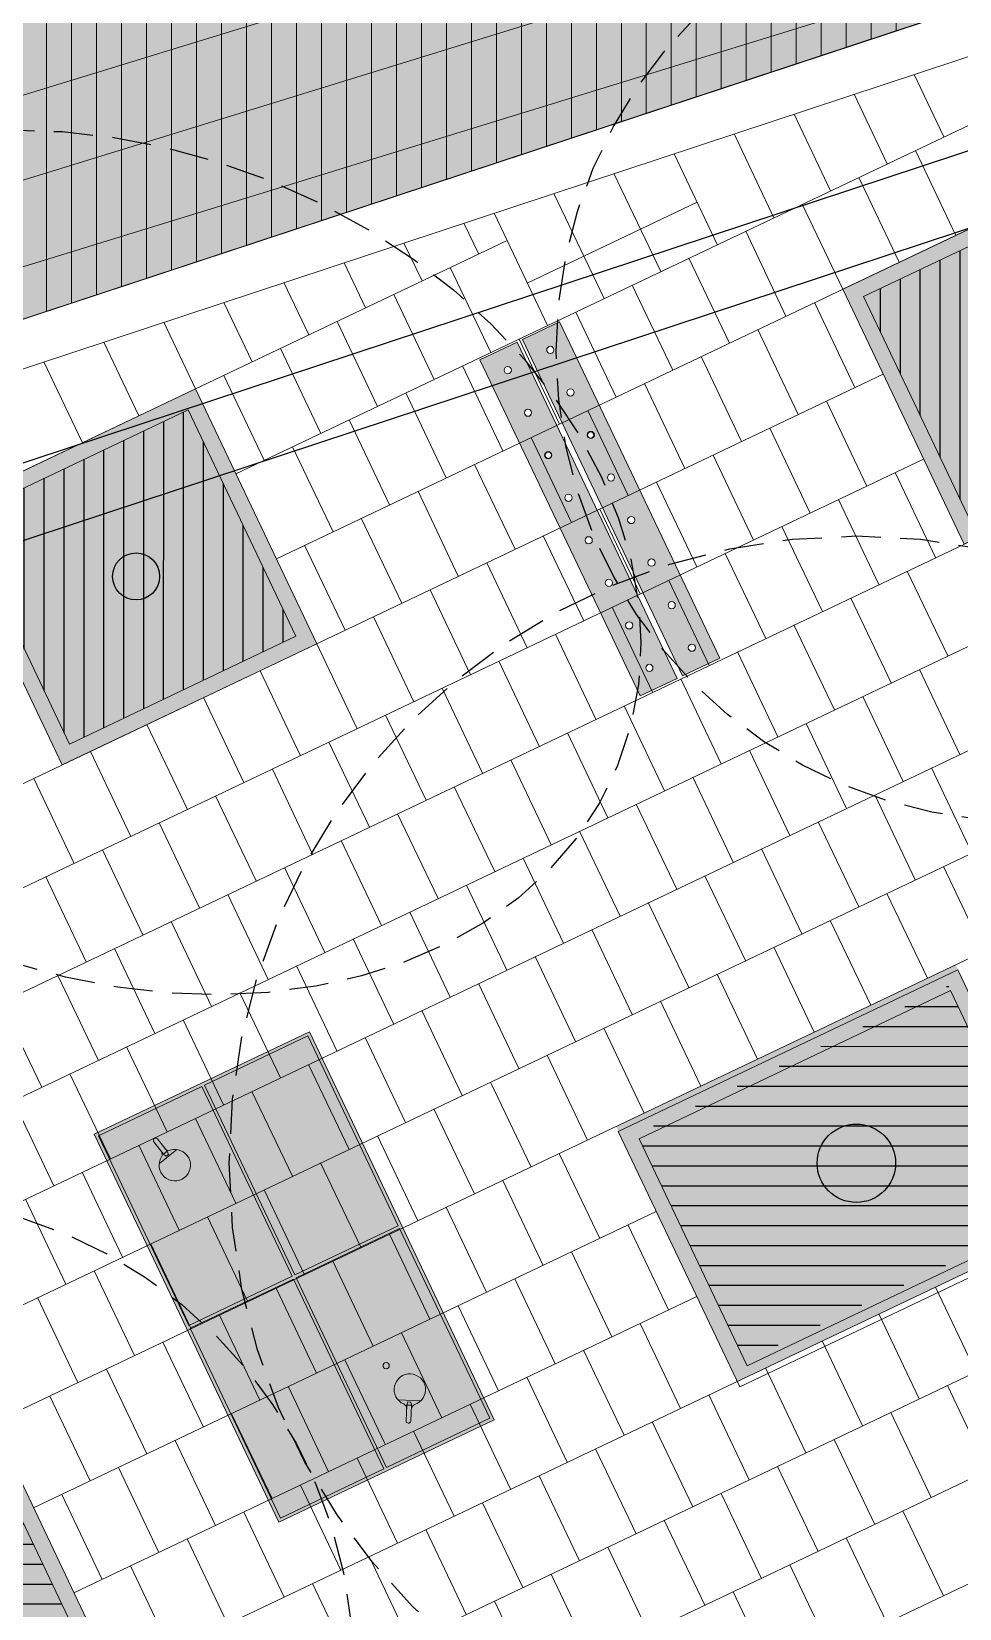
# Model space of a CAD drawing. Header units: metres. Extents: x 678805 to 1359287, y 2747329 to 5497370.
# Drawn here: x 679940.46 to 679946.38, y 2748669.03 to 2748679.09 of the extents above; entities that cross this region are included whole.
import ezdxf
from ezdxf.enums import TextEntityAlignment as Align

# ---------------------------------------------------------------- set-up
doc = ezdxf.new("R2010")
doc.units = ezdxf.units.M
doc.linetypes.add('XREF_MON_SFT_TREES$0$HIDDEN', pattern=[0.375, 0.25, -0.125])
for name, color, linetype in [('00_XREF_MON_HSC_PAVEMENT', 7, 'Continuous'), ('00_XREF_TWQ_BUILDINGS', 7, 'Continuous'), ('00_XREF_TWQ_SFT_TREES', 7, 'Continuous'), ('XREF_MON_BUILDINGS$0$COTAUX', 7, 'Continuous'), ('XREF_MON_GENERAL_LAYOUT$0$02-L-Plan Change', 8, 'Continuous'), ('XREF_MON_HSC_PAVEMENT$0$03-TR-Tree Pit_Green', 74, 'Continuous'), ('XREF_MON_SFT_TREES$0$SL_TREE_CANOPY', 251, 'XREF_MON_SFT_TREES$0$HIDDEN'), ('XREF_MON_SFT_TREES$0$SL_TREE_TRUNK', 251, 'Continuous')]:
    doc.layers.add(name, color=color, linetype=linetype)
for name, color, linetype, true_color in [('02-L-Waterfeatures 01', 7, 'Continuous', 0x4da6ff), ('XREF_MON_HSC_PAVEMENT$0$03-TR-Tree Pit_White', 7, 'Continuous', 0xfcfcfc), ('XREF_MON_SFT_TREES$0$SL_TREE_ACACIA_ETBAICA', 7, 'Continuous', 0x405700), ('XREF_MON_SFT_TREES$0$SL_TREE_ACACIA_GERRARDII', 7, 'Continuous', 0x4c4c00), ('XREF_MON_SFT_TREES$0$SL_TREE_PROSOPIS_CINERARIA', 7, 'Continuous', 0x5f7f00)]:
    doc.layers.add(name, color=color, linetype=linetype, true_color=true_color)
for name, color, linetype, lineweight in [('XREF_MON_BUILDINGS$0$02-L-02 Retaining walls_levels', 21, 'Continuous', 5), ('XREF_MON_GENERAL_LAYOUT$0$02-L-Level Curves 0.25-0.75m', 33, 'Continuous', 5), ('XREF_MON_GENERAL_LAYOUT$0$02-L-Level Curves 1m', 37, 'Continuous', 5), ('XREF_MON_GENERAL_LAYOUT$0$02-L-Material Change', 251, 'Continuous', 5), ('XREF_MON_GENERAL_LAYOUT$0$04-BK-Tree Pit', 6, 'Continuous', 5), ('XREF_MON_HSC_FURNITURE$0$03-PG-CBIncluded', 8, 'Continuous', 5), ('XREF_MON_HSC_PAVEMENT$0$03-TR-Pavement_04_Dry Meadow_', 54, 'Continuous', 5), ('XREF_MON_HSC_PAVEMENT$0$04-BK-Tree Pit', 6, 'Continuous', 5)]:
    doc.layers.add(name, color=color, linetype=linetype, lineweight=lineweight)
for name, color, linetype, lineweight, true_color in [('XREF_MON_HSC_PAVEMENT$0$02-L-Joints-Paviment_07_Precast Concrete Blocks 60X40', 7, 'Continuous', 5, 0x999999), ('XREF_MON_HSC_PAVEMENT$0$03-TR-Pavement_02_Sealed Gravel', 7, 'Continuous', 5, 0x38321e), ('XREF_MON_HSC_PAVEMENT$0$03-TR-Pavement_04_Dry Meadow_2', 7, 'Continuous', 5, 0xe2c75d), ('XREF_MON_HSC_PAVEMENT$0$03-TR-Pavement_07_Precast Concrete Blocks 60X40', 7, 'Continuous', 5, 0x999999)]:
    doc.layers.add(name, color=color, linetype=linetype, lineweight=lineweight, true_color=true_color)
doc.layers.get('XREF_MON_SFT_TREES$0$SL_TREE_ACACIA_ETBAICA').off()
doc.layers.get('XREF_MON_SFT_TREES$0$SL_TREE_ACACIA_GERRARDII').off()
doc.layers.get('XREF_MON_SFT_TREES$0$SL_TREE_PROSOPIS_CINERARIA').off()
doc.styles.add('XREF_MON_BUILDINGS$0$E200', font='verdana.ttf', dxfattribs={"height": 0.4})
doc.styles.add('XREF_MON_GENERAL_LAYOUT$0$Standard', font='arial.ttf')
doc.dimstyles.new('XREF_MON_BUILDINGS$0$E200', dxfattribs={"dimscale": 0.03, "dimtxt": 12, "dimasz": 1, "dimexe": 0.1, "dimexo": 1, "dimgap": 4, "dimtad": 1, "dimzin": 0, "dimdsep": 46, "dimtxsty": 'XREF_MON_BUILDINGS$0$E200', "dimblk1": 'XREF_MON_BUILDINGS$0$LINCOT200', "dimblk2": 'XREF_MON_BUILDINGS$0$LINCOT200', "dimsah": 1, "dimcen": 0.1, "dimdle": 0.1, "dimse1": 1, "dimse2": 1, "dimclrt": 256, "dimadec": 0, "dimazin": 0, "dimtfac": 0.015385, "dimtofl": 0, "dimtmove": 0, "dimatfit": 3, "dimldrblk": 'XREF_MON_BUILDINGS$0$LINCOT200', "dimfxl": 1, "dimtolj": 1, "dimtzin": 0, "dimarcsym": 0})

# ---------------------------------------------------------------- blocks, each defined once
blk = doc.blocks.new('XREF_MON_BUILDINGS$0$LINCOT200')
for p, q in [((0, -10), (0, 10)), ((0, 0), (10, 0))]:
    blk.add_line(p, q)
at = {"const_width": 1.88}
blk.add_lwpolyline([(3.54, -3.54), (-3.54, 3.54)], dxfattribs=at)
at = {"layer": 'XREF_MON_BUILDINGS$0$COTAUX'}
blk.add_line((0, 0), (-1.25, 0), dxfattribs=at)
blk = doc.blocks.new('*D202')
at = {"layer": 'DEFPOINTS', "color": 0, "transparency": 16777216}
for p in [(679975.206, 2748688.747), (679932.415, 2748674.619), (679932.836, 2748673.345)]:
    blk.add_point(p, dxfattribs=at)
at = {"layer": 'XREF_MON_BUILDINGS$0$02-L-02 Retaining walls_levels', "color": 0, "lineweight": -2, "transparency": 16777216}
blk.add_line((679975.598, 2748687.464), (679932.864, 2748673.354), dxfattribs=at)
at = {"layer": 'XREF_MON_BUILDINGS$0$02-L-02 Retaining walls_levels', "color": 0, "lineweight": -2, "transparency": 16777216, "xscale": 0.03, "yscale": 0.03, "zscale": 0.03}
for p, rotation in [((679975.627, 2748687.473), 18.27196678621808), ((679932.836, 2748673.345), 198.2719667862181)]:
    blk.add_blockref('XREF_MON_BUILDINGS$0$LINCOT200', p, dxfattribs=dict(at, rotation=rotation))
at = {"layer": 'XREF_MON_BUILDINGS$0$02-L-02 Retaining walls_levels', "transparency": 16777216, "insert": (679954.128, 2748680.721), "char_height": 0.4, "attachment_point": 5, "rotation": 18.272, "style": 'XREF_MON_BUILDINGS$0$E200'}
blk.add_mtext('\\A1;45.06', dxfattribs=at)
blk = doc.blocks.new('*D207')
at = {"layer": 'DEFPOINTS', "color": 0, "transparency": 16777216}
for p in [(679965.883, 2748685.668), (679932.417, 2748674.614), (679932.689, 2748673.789)]:
    blk.add_point(p, dxfattribs=at)
at = {"layer": 'XREF_MON_BUILDINGS$0$02-L-02 Retaining walls_levels', "color": 0, "lineweight": -2, "transparency": 16777216}
blk.add_line((679966.127, 2748684.834), (679932.717, 2748673.799), dxfattribs=at)
at = {"layer": 'XREF_MON_BUILDINGS$0$02-L-02 Retaining walls_levels', "color": 0, "lineweight": -2, "transparency": 16777216, "xscale": 0.03, "yscale": 0.03, "zscale": 0.03}
for p, rotation in [((679966.155, 2748684.843), 18.27837134593992), ((679932.689, 2748673.789), 198.2783713459399)]:
    blk.add_blockref('XREF_MON_BUILDINGS$0$LINCOT200', p, dxfattribs=dict(at, rotation=rotation))
at = {"layer": 'XREF_MON_BUILDINGS$0$02-L-02 Retaining walls_levels', "transparency": 16777216, "insert": (679949.319, 2748679.628), "char_height": 0.4, "attachment_point": 5, "rotation": 18.2784, "style": 'XREF_MON_BUILDINGS$0$E200'}
blk.add_mtext('\\A1;35.24', dxfattribs=at)
blk = doc.blocks.new('XREF_MON_SFT_TREES$0$Acacia_gerrardii')
h = blk.add_hatch()
h.set_pattern_fill('ANSI31', color=256, scale=0.1, style=0)
edge = h.paths.add_edge_path()
edge.add_ellipse((-0.079, 0.137), major_axis=(-2.334, 2.546), ratio=0.760082, start_angle=0, end_angle=360)
at = {"layer": 'XREF_MON_SFT_TREES$0$SL_TREE_TRUNK'}
h = blk.add_hatch(color=256, dxfattribs=at)
h.dxf.hatch_style = 1
edge = h.paths.add_edge_path()
edge.add_arc((0, 0), 0.15, -7.3549, 352.6451)
at = {"layer": 'XREF_MON_SFT_TREES$0$SL_TREE_CANOPY'}
blk.add_ellipse((-0.079, 0.137), major_axis=(-2.334, 2.546), ratio=0.760082, dxfattribs=at)
at = {"layer": 'XREF_MON_SFT_TREES$0$SL_TREE_TRUNK'}
blk.add_circle((0, 0), 0.15, dxfattribs=at)
blk.add_circle((0, 0), 0.15, dxfattribs=at)
blk = doc.blocks.new('XREF_MON_SFT_TREES$0$Acacia etbaica')
h = blk.add_hatch()
h.set_pattern_fill('ANSI31', color=256, scale=0.1)
edge = h.paths.add_edge_path()
edge.add_arc((0, 0), 3, 0, 360)
at = {"layer": 'XREF_MON_SFT_TREES$0$SL_TREE_TRUNK'}
h = blk.add_hatch(color=256, dxfattribs=at)
h.dxf.hatch_style = 1
edge = h.paths.add_edge_path()
edge.add_arc((0, 0), 0.15, 286.4511, 569.1271)
edge.add_arc((0, 0), 0.15, 209.1271, 286.4511)
at = {"layer": 'XREF_MON_SFT_TREES$0$SL_TREE_CANOPY'}
blk.add_circle((0, 0), 3, dxfattribs=at)
at = {"layer": 'XREF_MON_SFT_TREES$0$SL_TREE_TRUNK'}
blk.add_circle((0, 0), 0.15, dxfattribs=at)
blk.add_circle((0, 0), 0.15, dxfattribs=at)
blk = doc.blocks.new('XREF_MON_SFT_TREES$0$Prosopis_cineraria')
at = {"layer": 'XREF_MON_SFT_TREES$0$SL_TREE_TRUNK'}
h = blk.add_hatch(color=256, dxfattribs=at)
h.dxf.hatch_style = 1
edge = h.paths.add_edge_path()
edge.add_arc((0, 0), 0.25, 0, 360)
at = {"layer": 'XREF_MON_SFT_TREES$0$SL_TREE_CANOPY', "linetype": 'XREF_MON_SFT_TREES$0$HIDDEN'}
blk.add_circle((0, 0), 4, dxfattribs=at)
at = {"layer": 'XREF_MON_SFT_TREES$0$SL_TREE_TRUNK'}
blk.add_circle((0, 0), 0.25, dxfattribs=at)
blk = doc.blocks.new('XREF_MON_SFT_TREES')
at = {"layer": 'XREF_MON_SFT_TREES$0$SL_TREE_ACACIA_ETBAICA', "rotation": 25.44812939262281}
for p in [(679946.805, 2748677.05), (679939.508, 2748668.657)]:
    blk.add_blockref('XREF_MON_SFT_TREES$0$Acacia etbaica', p, dxfattribs=at)
at = {"layer": 'XREF_MON_SFT_TREES$0$SL_TREE_ACACIA_GERRARDII', "rotation": 25.44812939262281}
for p in [(679936.643, 2748682.411), (679941.125, 2748675.615)]:
    blk.add_blockref('XREF_MON_SFT_TREES$0$Acacia_gerrardii', p, dxfattribs=at)
at = {"layer": 'XREF_MON_SFT_TREES$0$SL_TREE_PROSOPIS_CINERARIA', "rotation": 25.44812939262281}
blk.add_blockref('XREF_MON_SFT_TREES$0$Prosopis_cineraria', (679945.719, 2748671.873), dxfattribs=at)
blk = doc.blocks.new('XREF_MON_HSC_PAVEMENT$0$ALCORQUE RECTANGULAR')
at = {"layer": 'XREF_MON_HSC_PAVEMENT$0$03-TR-Tree Pit_Green', "ltscale": 0.3}
h = blk.add_hatch(dxfattribs=at)
h.set_pattern_fill('ANSI31', color=256, scale=0.04, angle=-45)
h.set_pattern_definition([(360, (-2068898.16958, 3428624.0145), (3e-17, 0.127), [])])
h.paths.add_polyline_path([(679903.391, 2748647.421), (679902.702, 2748648.869), (679904.689, 2748649.814), (679905.377, 2748648.367)])
at = {"layer": 'XREF_MON_HSC_PAVEMENT$0$03-TR-Tree Pit_White'}
h = blk.add_hatch(color=256, dxfattribs=at)
h.dxf.hatch_style = 1
h.paths.add_polyline_path([(679903.344, 2748647.288), (679902.569, 2748648.916), (679904.736, 2748649.947), (679905.511, 2748648.319)])
blk = doc.blocks.new('XREF_MON_HSC_PAVEMENT$0$Escocell Quadrat')
at = {"layer": 'XREF_MON_HSC_PAVEMENT$0$03-TR-Tree Pit_Green'}
h = blk.add_hatch(dxfattribs=at)
h.set_pattern_fill('ANSI31', color=256, scale=0.04, angle=19.5514)
h.set_pattern_definition([(64.551379247, (-1794786.01457, -2189831.7944), (-0.114677314033, 0.0545720958565), [])])
h.paths.add_polyline_path([(-1.159, 0.359), (-2.759, 0.359), (-2.759, -1.241), (-1.159, -1.241)])
at = {"layer": 'XREF_MON_HSC_PAVEMENT$0$03-TR-Tree Pit_White'}
h = blk.add_hatch(color=256, dxfattribs=at)
h.dxf.hatch_style = 1
h.paths.add_polyline_path([(-2.859, 0.459), (-1.059, 0.459), (-1.059, -1.341), (-2.859, -1.341)])
at = {"ltscale": 0.3}
blk.add_lwpolyline([(-2.759, -1.241), (-1.159, -1.241), (-1.159, 0.359), (-2.759, 0.359)], close=True, dxfattribs=at)
blk = doc.blocks.new('XREF_MON_HSC_PAVEMENT')
at = {"layer": 'XREF_MON_HSC_PAVEMENT$0$03-TR-Pavement_02_Sealed Gravel', "linetype": 'Continuous'}
h = blk.add_hatch(dxfattribs=at)
h.set_pattern_fill('ANSI31', color=256, scale=0.0393, angle=45)
h.set_pattern_definition([(90, (652974.11672, 2717198.73223), (-0.1247775, 0), [])])
edge = h.paths.add_edge_path()
edge.add_line((679917.94, 2748698.569), (679930.335, 2748678.52))
edge.add_line((679930.335, 2748678.52), (679958.834, 2748689.631))
edge.add_line((679958.834, 2748689.631), (679958.507, 2748690.47))
edge.add_line((679958.507, 2748690.47), (679930.714, 2748679.634))
edge.add_line((679930.714, 2748679.634), (679917.324, 2748701.275))
edge.add_arc((679914.873, 2748673.066), 28.315, 46.138, 85.0349, ccw=False)
edge.add_line((679934.494, 2748693.481), (679942.262, 2748686.015))
edge.add_line((679942.262, 2748686.015), (679942.955, 2748686.736))
edge.add_line((679942.955, 2748686.736), (679935.186, 2748694.202))
edge.add_arc((679914.873, 2748673.066), 29.315, 46.138, 58.0645)
edge.add_arc((679938.068, 2748734.433), 37.29, 258.1026, 269.2826)
edge.add_arc((679937.023, 2748650.968), 46.181, 64.1647, 89.2826, ccw=False)
edge.add_line((679957.148, 2748692.533), (679957.586, 2748693.433))
edge.add_arc((679937.023, 2748650.968), 47.181, 64.1621, 89.2826)
edge.add_arc((679938.068, 2748734.433), 36.29, 257.3221, 269.2826, ccw=False)
edge.add_arc((679928.577, 2748710.022), 11.1, 277.9047, 326.7876)
edge.add_line((679937.863, 2748703.942), (679943.451, 2748712.476))
edge.add_line((679943.451, 2748712.476), (679944.319, 2748712.329))
edge.add_arc((679947.024, 2748728.2), 16.1, 260.3242, 285.3098)
edge.add_line((679951.275, 2748712.671), (679950.961, 2748713.622))
edge.add_arc((679947.024, 2748728.2), 15.1, 260.3242, 285.1131, ccw=False)
edge.add_line((679944.487, 2748713.314), (679944.048, 2748713.389))
edge.add_line((679944.048, 2748713.389), (679948.666, 2748720.443))
edge.add_line((679948.666, 2748720.443), (679947.829, 2748720.99))
edge.add_line((679947.829, 2748720.99), (679942.973, 2748713.572))
edge.add_line((679942.973, 2748713.572), (679918.7, 2748717.711))
edge.add_arc((679914.515, 2748693.165), 24.9, 80.3242, 100.1502)
edge.add_line((679910.127, 2748717.675), (679907.47, 2748717.2))
edge.add_line((679907.47, 2748717.2), (679906.282, 2748719.12))
edge.add_line((679906.282, 2748719.12), (679905.322, 2748718.949))
edge.add_line((679905.322, 2748718.949), (679917.94, 2748698.569))
edge = h.paths.add_edge_path(flags=16)
edge.add_line((679912.821, 2748708.551), (679916.294, 2748712.111))
edge.add_arc((679924.454, 2748704.151), 11.4, 80.3242, 135.7121, ccw=False)
edge.add_line((679926.37, 2748715.389), (679942.376, 2748712.66))
edge.add_line((679942.376, 2748712.66), (679937.027, 2748704.49))
edge.add_arc((679928.577, 2748710.022), 10.1, 249.6554, 326.7876, ccw=False)
edge.add_arc((679914.873, 2748673.066), 29.315, 69.6554, 86.4789)
edge.add_line((679916.674, 2748702.325), (679912.821, 2748708.551))
edge = h.paths.add_edge_path(flags=16)
edge.add_line((679912.279, 2748709.428), (679908.036, 2748716.285))
edge.add_line((679908.036, 2748716.285), (679910.303, 2748716.691))
edge.add_arc((679914.515, 2748693.165), 23.9, 80.3242, 100.1502, ccw=False)
edge.add_line((679918.532, 2748716.725), (679921.561, 2748716.209))
edge.add_arc((679924.454, 2748704.151), 12.4, 103.4923, 135.7121)
edge.add_line((679915.578, 2748712.809), (679912.279, 2748709.428))
edge = h.paths.add_edge_path(flags=0)
edge.add_line((679912.948, 2748708.538), (679916.365, 2748712.041))
edge.add_arc((679924.454, 2748704.151), 11.3, 80.3242, 135.7121, ccw=False)
edge.add_line((679926.353, 2748715.29), (679942.208, 2748712.587))
edge.add_line((679942.208, 2748712.587), (679936.943, 2748704.545))
edge.add_arc((679928.577, 2748710.022), 10, 249.6554, 326.7876, ccw=False)
edge.add_arc((679914.873, 2748673.066), 29.415, 69.6554, 86.378)
edge.add_line((679916.732, 2748702.422), (679912.948, 2748708.538))
edge = h.paths.add_edge_path(flags=0)
edge.add_line((679912.297, 2748709.589), (679908.199, 2748716.213))
edge.add_line((679908.199, 2748716.213), (679910.321, 2748716.593))
edge.add_arc((679914.515, 2748693.165), 23.8, 80.3242, 100.1502, ccw=False)
edge.add_line((679918.515, 2748716.627), (679921.085, 2748716.188))
edge.add_arc((679924.454, 2748704.151), 12.5, 105.6353, 135.7121)
edge.add_line((679915.506, 2748712.879), (679912.297, 2748709.589))
at = {"layer": 'XREF_MON_HSC_PAVEMENT$0$03-TR-Pavement_04_Dry Meadow_', "linetype": 'Continuous'}
h = blk.add_hatch(dxfattribs=at)
h.set_pattern_fill('ANSI31', color=256, scale=0.0502, angle=45)
h.paths.add_polyline_path([(679964.011, 2748691.328), (679975.206, 2748688.747), (679932.702, 2748674.71), (679930.503, 2748678.264)])
at = {"layer": 'XREF_MON_HSC_PAVEMENT$0$03-TR-Pavement_04_Dry Meadow_2', "ltscale": 2, "transparency": 33554687}
h = blk.add_hatch(dxfattribs=at)
h.set_pattern_fill('AR-CONC', color=256, scale=0.0067, angle=290)
h.paths.add_polyline_path([(679964.011, 2748691.328), (679975.206, 2748688.747), (679932.702, 2748674.71), (679930.503, 2748678.264)])
at = {"layer": 'XREF_MON_HSC_PAVEMENT$0$02-L-Joints-Paviment_07_Precast Concrete Blocks 60X40'}
for p, q in [((679946.277, 2748678.418), (679946.087, 2748678.816)), ((679945.916, 2748678.246), (679945.705, 2748678.69)), ((679945.554, 2748678.074), (679945.322, 2748678.563)), ((679945.193, 2748677.902), (679944.939, 2748678.437)), ((679946.354, 2748677.79), (679946.096, 2748678.332)), ((679944.832, 2748677.731), (679944.556, 2748678.31)), ((679944.471, 2748677.559), (679944.173, 2748678.184)), ((679945.993, 2748677.618), (679945.735, 2748678.16)), ((679944.11, 2748677.387), (679943.79, 2748678.057)), ((679943.491, 2748677.757), (679943.408, 2748677.931)), ((679943.62, 2748677.486), (679944.703, 2748678.001)), ((679945.632, 2748677.447), (679945.374, 2748677.988)), ((679943.31, 2748677.671), (679943.216, 2748677.868)), ((679942.949, 2748677.499), (679942.833, 2748677.741)), ((679943.748, 2748677.215), (679943.491, 2748677.757)), ((679945.27, 2748677.275), (679945.013, 2748677.817)), ((679944.909, 2748677.103), (679944.651, 2748677.645)), ((679942.588, 2748677.327), (679942.451, 2748677.615)), ((679943.387, 2748677.043), (679943.129, 2748677.585)), ((679942.226, 2748677.155), (679942.068, 2748677.489)), ((679944.548, 2748676.931), (679944.29, 2748677.473)), ((679941.865, 2748676.983), (679941.685, 2748677.362)), ((679943.026, 2748676.871), (679942.768, 2748677.413)), ((679945.709, 2748676.819), (679945.451, 2748677.361)), ((679941.504, 2748676.811), (679941.302, 2748677.236)), ((679942.665, 2748676.699), (679942.407, 2748677.241)), ((679944.187, 2748676.759), (679943.929, 2748677.301)), ((679943.826, 2748676.587), (679943.568, 2748677.129)), ((679945.348, 2748676.647), (679945.09, 2748677.189)), ((679941.143, 2748676.64), (679940.919, 2748677.109)), ((679942.304, 2748676.527), (679942.046, 2748677.069)), ((679940.782, 2748676.468), (679940.537, 2748676.983)), ((679943.464, 2748676.415), (679943.207, 2748676.957)), ((679944.986, 2748676.475), (679944.729, 2748677.017)), ((679941.942, 2748676.356), (679941.685, 2748676.897)), ((679944.625, 2748676.303), (679944.367, 2748676.845)), ((679943.103, 2748676.243), (679942.845, 2748676.785)), ((679945.786, 2748676.191), (679945.528, 2748676.733)), ((679944.264, 2748676.131), (679944.006, 2748676.673)), ((679942.742, 2748676.072), (679942.484, 2748676.613)), ((679945.425, 2748676.019), (679945.167, 2748676.561)), ((679942.381, 2748675.9), (679942.123, 2748676.441)), ((679943.903, 2748675.959), (679943.645, 2748676.501)), ((679943.542, 2748675.788), (679943.284, 2748676.329)), ((679945.064, 2748675.847), (679944.806, 2748676.389)), ((679944.702, 2748675.676), (679944.445, 2748676.217)), ((679946.224, 2748675.735), (679945.967, 2748676.277)), ((679943.18, 2748675.616), (679942.923, 2748676.158)), ((679944.341, 2748675.504), (679944.083, 2748676.045)), ((679945.863, 2748675.563), (679945.605, 2748676.105)), ((679942.819, 2748675.444), (679942.561, 2748675.986)), ((679945.502, 2748675.392), (679945.244, 2748675.933)), ((679943.98, 2748675.332), (679943.722, 2748675.874)), ((679942.458, 2748675.272), (679942.2, 2748675.814)), ((679945.141, 2748675.22), (679944.883, 2748675.761)), ((679943.619, 2748675.16), (679943.361, 2748675.702)), ((679946.302, 2748675.108), (679946.044, 2748675.649)), ((679943.258, 2748674.988), (679943, 2748675.53)), ((679944.78, 2748675.048), (679944.522, 2748675.59)), ((679944.418, 2748674.876), (679944.161, 2748675.418)), ((679945.94, 2748674.936), (679945.683, 2748675.477)), ((679942.896, 2748674.816), (679942.639, 2748675.358)), ((679944.057, 2748674.704), (679943.799, 2748675.246)), ((679945.579, 2748674.764), (679945.321, 2748675.306)), ((679942.535, 2748674.644), (679942.277, 2748675.186)), ((679945.218, 2748674.592), (679944.96, 2748675.134)), ((679942.174, 2748674.472), (679941.916, 2748675.014)), ((679943.696, 2748674.532), (679943.438, 2748675.074)), ((679946.379, 2748674.48), (679946.121, 2748675.022)), ((679944.857, 2748674.42), (679944.599, 2748674.962)), ((679941.813, 2748674.3), (679941.555, 2748674.842)), ((679943.335, 2748674.36), (679943.077, 2748674.902)), ((679946.018, 2748674.308), (679945.76, 2748674.85)), ((679942.974, 2748674.188), (679942.716, 2748674.73)), ((679944.496, 2748674.248), (679944.238, 2748674.79)), ((679941.452, 2748674.129), (679941.194, 2748674.67)), ((679944.134, 2748674.076), (679943.877, 2748674.618)), ((679945.656, 2748674.136), (679945.399, 2748674.678)), ((679942.613, 2748674.017), (679942.355, 2748674.558)), ((679941.091, 2748673.957), (679940.833, 2748674.499)), ((679943.773, 2748673.904), (679943.515, 2748674.446)), ((679945.295, 2748673.964), (679945.037, 2748674.506)), ((679940.729, 2748673.785), (679940.472, 2748674.327)), ((679942.251, 2748673.845), (679941.994, 2748674.386)), ((679944.934, 2748673.792), (679944.676, 2748674.334)), ((679941.89, 2748673.673), (679941.632, 2748674.215)), ((679943.412, 2748673.733), (679943.154, 2748674.274)), ((679944.573, 2748673.62), (679944.315, 2748674.162)), ((679941.529, 2748673.501), (679941.271, 2748674.043)), ((679943.051, 2748673.561), (679942.793, 2748674.102)), ((679942.69, 2748673.389), (679942.432, 2748673.931)), ((679944.212, 2748673.449), (679943.954, 2748673.99)), ((679941.168, 2748673.329), (679940.91, 2748673.871)), ((679943.851, 2748673.277), (679943.593, 2748673.818)), ((679942.329, 2748673.217), (679942.071, 2748673.759)), ((679940.807, 2748673.157), (679940.549, 2748673.699)), ((679943.489, 2748673.105), (679943.232, 2748673.647)), ((679941.967, 2748673.045), (679941.71, 2748673.587)), ((679941.606, 2748672.873), (679941.348, 2748673.415)), ((679943.128, 2748672.933), (679942.87, 2748673.475)), ((679942.767, 2748672.761), (679942.509, 2748673.303)), ((679941.245, 2748672.701), (679940.987, 2748673.243)), ((679942.406, 2748672.589), (679942.148, 2748673.131)), ((679940.884, 2748672.529), (679940.626, 2748673.071)), ((679940.523, 2748672.358), (679940.265, 2748672.899)), ((679942.045, 2748672.417), (679941.787, 2748672.959)), ((679941.683, 2748672.245), (679941.426, 2748672.787)), ((679941.322, 2748672.074), (679941.064, 2748672.615)), ((679940.961, 2748671.902), (679940.703, 2748672.443)), ((679940.6, 2748671.73), (679940.342, 2748672.272))]:
    blk.add_line(p, q, dxfattribs=at)
for points in [[(679946.456, 2748673.852), (679946.198, 2748674.394)], [(679946.095, 2748673.68), (679945.837, 2748674.222)], [(679945.734, 2748673.508), (679945.476, 2748674.05)], [(679945.372, 2748673.336), (679945.115, 2748673.878)], [(679945.011, 2748673.165), (679944.753, 2748673.706)], [(679946.533, 2748673.224), (679946.275, 2748673.766)], [(679944.65, 2748672.993), (679944.392, 2748673.535)], [(679946.172, 2748673.053), (679945.914, 2748673.594)], [(679945.811, 2748672.881), (679945.553, 2748673.422)], [(679944.289, 2748672.821), (679944.031, 2748673.363)], [(679945.45, 2748672.709), (679945.192, 2748673.251)], [(679943.928, 2748672.649), (679943.67, 2748673.191)], [(679943.567, 2748672.477), (679943.309, 2748673.019)], [(679945.089, 2748672.537), (679944.831, 2748673.079)], [(679944.727, 2748672.365), (679944.47, 2748672.907)], [(679943.205, 2748672.305), (679942.948, 2748672.847)], [(679944.366, 2748672.193), (679944.108, 2748672.735)], [(679942.844, 2748672.133), (679942.586, 2748672.675)], [(679942.483, 2748671.961), (679942.225, 2748672.503)], [(679944.005, 2748672.021), (679943.747, 2748672.563)], [(679942.122, 2748671.79), (679941.864, 2748672.331)], [(679943.644, 2748671.849), (679943.386, 2748672.391)], [(679943.283, 2748671.678), (679943.025, 2748672.219)], [(679941.761, 2748671.618), (679941.503, 2748672.159)], [(679942.921, 2748671.506), (679942.664, 2748672.047)], [(679941.399, 2748671.446), (679941.142, 2748671.988)], [(679944.082, 2748671.394), (679943.824, 2748671.935)], [(679941.038, 2748671.274), (679940.78, 2748671.816)], [(679942.56, 2748671.334), (679942.302, 2748671.876)], [(679942.199, 2748671.162), (679941.941, 2748671.704)], [(679943.721, 2748671.222), (679943.463, 2748671.763)], [(679940.677, 2748671.102), (679940.419, 2748671.644)], [(679943.36, 2748671.05), (679943.102, 2748671.592)], [(679941.838, 2748670.99), (679941.58, 2748671.532)], [(679942.999, 2748670.878), (679942.741, 2748671.42)], [(679944.521, 2748670.938), (679944.263, 2748671.479)], [(679941.477, 2748670.818), (679941.219, 2748671.36)], [(679944.159, 2748670.766), (679943.902, 2748671.308)], [(679942.637, 2748670.706), (679942.38, 2748671.248)], [(679941.115, 2748670.646), (679940.858, 2748671.188)], [(679943.798, 2748670.594), (679943.54, 2748671.136)], [(679940.754, 2748670.474), (679940.496, 2748671.016)], [(679942.276, 2748670.534), (679942.018, 2748671.076)], [(679946.481, 2748670.542), (679946.223, 2748671.083)], [(679941.915, 2748670.362), (679941.657, 2748670.904)], [(679943.437, 2748670.422), (679943.179, 2748670.964)], [(679946.12, 2748670.37), (679945.862, 2748670.912)], [(679943.076, 2748670.25), (679942.818, 2748670.792)], [(679944.598, 2748670.31), (679944.34, 2748670.852)], [(679941.554, 2748670.19), (679941.296, 2748670.732)], [(679945.759, 2748670.198), (679945.501, 2748670.74)], [(679942.715, 2748670.078), (679942.457, 2748670.62)], [(679944.237, 2748670.138), (679943.979, 2748670.68)], [(679941.193, 2748670.019), (679940.935, 2748670.56)], [(679943.875, 2748669.966), (679943.618, 2748670.508)], [(679945.397, 2748670.026), (679945.14, 2748670.568)], [(679940.831, 2748669.847), (679940.574, 2748670.388)], [(679942.353, 2748669.906), (679942.096, 2748670.448)], [(679945.036, 2748669.854), (679944.778, 2748670.396)], [(679946.558, 2748669.914), (679946.3, 2748670.456)], [(679943.514, 2748669.794), (679943.256, 2748670.336)], [(679946.197, 2748669.742), (679945.939, 2748670.284)], [(679941.992, 2748669.735), (679941.734, 2748670.276)], [(679944.675, 2748669.682), (679944.417, 2748670.224)], [(679941.631, 2748669.563), (679941.373, 2748670.104)], [(679943.153, 2748669.622), (679942.895, 2748670.164)], [(679945.836, 2748669.57), (679945.578, 2748670.112)], [(679942.792, 2748669.451), (679942.534, 2748669.992)], [(679944.314, 2748669.51), (679944.056, 2748670.052)], [(679941.27, 2748669.391), (679941.012, 2748669.933)], [(679945.475, 2748669.398), (679945.217, 2748669.94)], [(679942.431, 2748669.279), (679942.173, 2748669.82)], [(679943.953, 2748669.338), (679943.695, 2748669.88)], [(679940.909, 2748669.219), (679940.651, 2748669.761)], [(679943.591, 2748669.167), (679943.334, 2748669.708)], [(679945.113, 2748669.226), (679944.856, 2748669.768)], [(679942.069, 2748669.107), (679941.812, 2748669.649)], [(679944.752, 2748669.055), (679944.494, 2748669.596)], [(679946.274, 2748669.114), (679946.016, 2748669.656)], [(679943.23, 2748668.995), (679942.972, 2748669.537)], [(679945.913, 2748668.942), (679945.655, 2748669.484)], [(679941.708, 2748668.935), (679941.45, 2748669.477)], [(679944.391, 2748668.883), (679944.133, 2748669.424)], [(679941.347, 2748668.763), (679941.089, 2748669.305)], [(679942.869, 2748668.823), (679942.611, 2748669.365)], [(679945.552, 2748668.771), (679945.294, 2748669.312)], [(679942.508, 2748668.651), (679942.25, 2748669.193)], [(679944.03, 2748668.711), (679943.772, 2748669.253)], [(679943.669, 2748668.539), (679943.411, 2748669.081)], [(679945.191, 2748668.599), (679944.933, 2748669.14)]]:
    blk.add_lwpolyline(points, dxfattribs=at)
at = {"layer": 'XREF_MON_HSC_PAVEMENT$0$03-TR-Pavement_07_Precast Concrete Blocks 60X40'}
for points in [[(680022.109, 2748706.531), (679937.293, 2748666.17)], [(679986.204, 2748692.102), (679936.022, 2748668.223)], [(679966.632, 2748685.446), (679934.751, 2748670.276)], [(679975.299, 2748684.92), (679936.976, 2748666.683)], [(679962.168, 2748681.329), (679935.705, 2748668.736)], [(679952.675, 2748680.798), (679942.02, 2748675.728)], [(679956.596, 2748680.006), (679935.069, 2748669.762)], [(679956.853, 2748679.464), (679935.387, 2748669.249)], [(679948.263, 2748679.363), (679941.762, 2748676.27)], [(679943.491, 2748677.757), (679935.723, 2748674.061)], [(679945.889, 2748676.905), (679934.116, 2748671.302)], [(679946.147, 2748676.363), (679934.433, 2748670.789)], [(679956.491, 2748674.641), (679937.611, 2748665.656)], [(679956.749, 2748674.099), (679937.929, 2748665.143)], [(679944.443, 2748671.565), (679940.47, 2748669.675)], [(679944.701, 2748671.024), (679940.728, 2748669.133)]]:
    blk.add_lwpolyline(points, dxfattribs=at)
at = {"layer": 'XREF_MON_HSC_PAVEMENT$0$04-BK-Tree Pit', "rotation": 25.44862075299672}
for p in [(679948.411, 2748678.261), (679942.658, 2748676.852)]:
    blk.add_blockref('XREF_MON_HSC_PAVEMENT$0$Escocell Quadrat', p, dxfattribs=at)
at = {"layer": 'XREF_MON_HSC_PAVEMENT$0$04-BK-Tree Pit'}
for p in [(41.617, 23.191), (35.476, 20.269)]:
    blk.add_blockref('XREF_MON_HSC_PAVEMENT$0$ALCORQUE RECTANGULAR', p, dxfattribs=at)
blk = doc.blocks.new('XREF_MON_HSC_FURNITURE$0$Table tenis')
at = {"true_color": 0xfcfcfc}
h = blk.add_hatch(color=7, dxfattribs=at)
h.dxf.hatch_style = 1
h.paths.add_polyline_path([(2.74, 1.52), (0, 1.52), (0, 0), (2.74, 0)])
for p, q in [((2.74, 1.52), (0, 1.52)), ((0, 1.52), (0, 0)), ((2.74, 0), (2.74, 1.52)), ((1.36, 1.5), (0.02, 1.5)), ((0.02, 1.5), (0.02, 0.77)), ((1.36, 1.5), (1.36, 0.77)), ((1.38, 1.5), (1.38, 0.77)), ((2.72, 1.5), (1.38, 1.5)), ((2.72, 0.77), (2.72, 1.5)), ((2.43, 1.148), (2.363, 1.022)), ((2.41, 1.089), (2.401, 1.072)), ((2.401, 1.072), (2.416, 1.058)), ((2.43, 1.084), (2.41, 1.089)), ((2.43, 1.084), (2.416, 1.058)), ((2.416, 1.058), (2.504, 1.011)), ((2.43, 1.084), (2.518, 1.037)), ((0.02, 0.77), (1.36, 0.77)), ((0.02, 0.75), (1.36, 0.75)), ((0.02, 0.75), (0.02, 0.02)), ((1.36, 0.75), (1.36, 0.02)), ((1.38, 0.77), (2.72, 0.77)), ((1.38, 0.75), (2.72, 0.75)), ((1.38, 0.75), (1.38, 0.02)), ((2.72, 0.02), (2.72, 0.75)), ((0.346, 0.295), (0.315, 0.434)), ((0.298, 0.373), (0.2, 0.351)), ((0.305, 0.343), (0.207, 0.322)), ((0.305, 0.343), (0.298, 0.373)), ((0.319, 0.372), (0.298, 0.373)), ((0.305, 0.343), (0.323, 0.353)), ((0.323, 0.353), (0.319, 0.372)), ((0, 0), (2.74, 0)), ((0.02, 0.02), (1.36, 0.02)), ((1.38, 0.02), (2.72, 0.02))]:
    blk.add_line(p, q)
blk.add_circle((2.133, 1.047), 0.02)
for centre, radius, start, end in [((2.335, 1.118), 0.1, 352.1917, 311.6872), ((2.421, 1.021), 0.03, 61.9394, 131.6872), ((2.464, 1.101), 0.03, 172.1917, 241.9394), ((2.511, 1.024), 0.015, 241.9394, 61.9394), ((0.399, 0.379), 0.1, 212.5351, 172.0306), ((0.204, 0.337), 0.015, 102.2828, 282.2828), ((0.27, 0.397), 0.03, 282.2828, 352.0306), ((0.289, 0.309), 0.03, 32.5351, 102.2828)]:
    blk.add_arc(centre, radius, start, end)
blk = doc.blocks.new('XREF_MON_HSC_FURNITURE$0$RAI_B_HL')
at = {"true_color": 0xfcfcfc}
h = blk.add_hatch(color=7, dxfattribs=at)
h.dxf.hatch_style = 1
h.paths.add_polyline_path([(2100.11, 179.356), (2100.371, 179.381), (2100.141, 181.745), (2099.88, 181.72)])
h.paths.add_polyline_path([(2100.192, 180.104, -1), (2100.146, 180.1, -1)], flags=16)
h.paths.add_polyline_path([(2100.189, 180.104, -1), (2100.149, 180.1, -1)], flags=0)
h.paths.add_polyline_path([(2100.117, 180.399, -1), (2100.163, 180.403, -1)], flags=16)
h.paths.add_polyline_path([(2100.221, 179.805, -1), (2100.175, 179.801, -1)], flags=16)
h.paths.add_polyline_path([(2100.088, 180.698, -1), (2100.134, 180.702, -1)], flags=16)
h.paths.add_polyline_path([(2100.25, 179.506, -1), (2100.204, 179.502, -1)], flags=16)
h.paths.add_polyline_path([(2100.059, 180.997, -1), (2100.105, 181.001, -1)], flags=16)
h.paths.add_polyline_path([(2100.03, 181.296, -1), (2100.076, 181.3, -1)], flags=16)
h.paths.add_polyline_path([(2100.001, 181.595, -1), (2100.047, 181.599, -1)], flags=16)
h = blk.add_hatch(color=7, dxfattribs=at)
h.dxf.hatch_style = 1
h.paths.add_polyline_path([(2100.409, 179.385), (2100.67, 179.41), (2100.44, 181.774), (2100.179, 181.749)])
h.paths.add_polyline_path([(2100.491, 180.133, -1), (2100.445, 180.129, -1)], flags=16)
h.paths.add_polyline_path([(2100.488, 180.133, -1), (2100.448, 180.129, -1)], flags=0)
h.paths.add_polyline_path([(2100.416, 180.428, -1), (2100.462, 180.432, -1)], flags=16)
h.paths.add_polyline_path([(2100.52, 179.834, -1), (2100.474, 179.83, -1)], flags=16)
h.paths.add_polyline_path([(2100.387, 180.727, -1), (2100.433, 180.731, -1)], flags=16)
h.paths.add_polyline_path([(2100.549, 179.536, -1), (2100.503, 179.531, -1)], flags=16)
h.paths.add_polyline_path([(2100.358, 181.026, -1), (2100.404, 181.03, -1)], flags=16)
h.paths.add_polyline_path([(2100.329, 181.325, -1), (2100.375, 181.329, -1)], flags=16)
h.paths.add_polyline_path([(2100.3, 181.624, -1), (2100.346, 181.628, -1)], flags=16)
for points in [[(2100.11, 179.356), (2100.371, 179.381), (2100.141, 181.745), (2099.88, 181.72), (2100.11, 179.356)], [(2100.409, 179.385), (2100.67, 179.41), (2100.44, 181.774), (2100.179, 181.749), (2100.409, 179.385)]]:
    blk.add_lwpolyline(points, close=True)
for centre, radius in [((2100.024, 181.597), 0.023), ((2100.323, 181.626), 0.023), ((2100.053, 181.298), 0.023), ((2100.352, 181.327), 0.023), ((2100.082, 180.999), 0.023), ((2100.381, 181.028), 0.023), ((2100.111, 180.7), 0.023), ((2100.41, 180.729), 0.023), ((2100.14, 180.401), 0.023), ((2100.439, 180.43), 0.023), ((2100.169, 180.102), 0.023), ((2100.169, 180.102), 0.02), ((2100.468, 180.131), 0.023), ((2100.468, 180.131), 0.02), ((2100.198, 179.803), 0.023), ((2100.497, 179.832), 0.023), ((2100.227, 179.504), 0.023), ((2100.526, 179.533), 0.023)]:
    blk.add_circle(centre, radius)
blk = doc.blocks.new('XREF_MON_HSC_FURNITURE$0$RAI_B')
at = {"rotation": 324.4534980158393}
blk.add_blockref('XREF_MON_HSC_FURNITURE$0$RAI_B_HL', (-1815.645, 1074.162), dxfattribs=at)
blk = doc.blocks.new('XREF_MON_HSC_FURNITURE')
at = {"layer": 'XREF_MON_HSC_FURNITURE$0$03-PG-CBIncluded'}
for name, p, rotation in [('XREF_MON_HSC_FURNITURE$0$RAI_B', (679943.02, 2748674.598), 235.4486207797347), ('XREF_MON_HSC_FURNITURE$0$Table tenis', (679940.858, 2748672.058), 295.4486207516565)]:
    blk.add_blockref(name, p, dxfattribs=dict(at, rotation=rotation))
blk = doc.blocks.new('XREF_MON_GENERAL_LAYOUT$0$ALCORQUE RECTANGULAR')
blk.add_lwpolyline([(679903.391, 2748647.421), (679902.702, 2748648.868), (679904.689, 2748649.814), (679905.378, 2748648.366)], close=True)
at = {"layer": 'XREF_MON_GENERAL_LAYOUT$0$02-L-Material Change'}
blk.add_lwpolyline([(679903.344, 2748647.288), (679902.569, 2748648.916), (679904.736, 2748649.947), (679905.511, 2748648.319)], close=True, dxfattribs=at)
blk = doc.blocks.new('XREF_MON_GENERAL_LAYOUT$0$Escocell Quadrat')
at = {"ltscale": 0.3}
blk.add_lwpolyline([(-2.759, -1.241), (-1.159, -1.241), (-1.159, 0.359), (-2.759, 0.359)], close=True, dxfattribs=at)
at = {"layer": 'XREF_MON_GENERAL_LAYOUT$0$02-L-Material Change', "ltscale": 0.3}
blk.add_lwpolyline([(-2.859, -1.341), (-1.059, -1.341), (-1.059, 0.459), (-2.859, 0.459)], close=True, dxfattribs=at)
blk = doc.blocks.new('XREF_MON_GENERAL_LAYOUT')
at = {"layer": 'XREF_MON_GENERAL_LAYOUT$0$02-L-Level Curves 0.25-0.75m', "ltscale": 0.3}
for points in [[(679963.404, 2748739.085), (679965.406, 2748733.021), (679964.33, 2748732.455), (679967.737, 2748722.138), (679966.66, 2748721.571), (679968.087, 2748717.252), (679967.216, 2748716.965), (679974.009, 2748689.024), (679931.58, 2748675.968), (679927.92, 2748681.879), (679917.883, 2748678.566), (679916.733, 2748679.435), (679919.099, 2748672.274), (679898.295, 2748665.707), (679848.514, 2748694.261)], [(679974.961, 2748688.805), (679974.961, 2748688.804), (679931.864, 2748675.509), (679929.846, 2748678.768), (679925.192, 2748677.232), (679924.047, 2748678.103), (679917.847, 2748676.056), (679919.262, 2748671.788), (679889.359, 2748662.176)]]:
    blk.add_lwpolyline(points, dxfattribs=at)
at = {"layer": 'XREF_MON_GENERAL_LAYOUT$0$02-L-Level Curves 1m', "ltscale": 0.3}
blk.add_lwpolyline([(679956.408, 2748660.915), (679950.768, 2748658.896), (679955.518, 2748682.245), (679932.149, 2748675.049), (679931.13, 2748676.694), (679923.613, 2748674.213), (679922.469, 2748675.084), (679918.59, 2748673.803), (679919.413, 2748671.298), (679889.523, 2748661.691), (679887.574, 2748667.581), (679876.988, 2748665.235)], dxfattribs=at)
at = {"layer": 'XREF_MON_GENERAL_LAYOUT$0$02-L-Material Change', "lineweight": 0, "ltscale": 0.2}
for p, q in [((679975.492, 2748688.843), (679859.008, 2748650.374)), ((679975.566, 2748688.551), (679859.174, 2748650.113))]:
    blk.add_line(p, q, dxfattribs=at)
at = {"layer": 'XREF_MON_GENERAL_LAYOUT$0$02-L-Plan Change', "lineweight": 0, "ltscale": 0.2}
blk.add_lwpolyline([(679975.206, 2748688.747), (679932.415, 2748674.619)], dxfattribs=at)
at = {"layer": 'XREF_MON_GENERAL_LAYOUT$0$04-BK-Tree Pit', "rotation": 25.44862075299672}
for p in [(679948.411, 2748678.261), (679942.658, 2748676.852)]:
    blk.add_blockref('XREF_MON_GENERAL_LAYOUT$0$Escocell Quadrat', p, dxfattribs=at)
at = {"layer": 'XREF_MON_GENERAL_LAYOUT$0$04-BK-Tree Pit'}
for p in [(41.631, 23.16), (35.491, 20.238)]:
    blk.add_blockref('XREF_MON_GENERAL_LAYOUT$0$ALCORQUE RECTANGULAR', p, dxfattribs=at)
at = {"style": 'XREF_MON_GENERAL_LAYOUT$0$Standard'}
for tag, rotation, p in [('604,00', 330.2643, (679905.77, 2748776.558)), ('603,00', 330.2643, (679901.861, 2748753.477)), ('600,00', 133.826, (679944.597, 2748745.153)), ('602,00', 330.2643, (679883.319, 2748738.727)), ('601,00', 117.8906, (679920.972, 2748732.87)), ('601,00', 330.2643, (679864.777, 2748723.976)), ('600,00', 40.8833, (679777.405, 2748705.444, 1.17)), ('602,00', 330.2643, (679941.275, 2748705.483)), ('601,00', 40.8833, (679701.798, 2748703.889, 1.17)), ('598,00', 62.091, (679810.267, 2748702.619)), ('600,00', 330.2643, (679877.781, 2748691.131)), ('600,00', 19.5511, (679920.444, 2748685.496)), ('601,00', 330.2643, (679934.813, 2748683.804)), ('599,00', 330.2643, (679854.567, 2748679.061)), ('600,00', 88.3928, (679743.913, 2748675.572)), ('599,00', 20.6086, (679924.26, 2748675.216)), ('601,00', 88.3928, (679728.035, 2748671.318, -2)), ('602,00', 88.3928, (679711.826, 2748665.966, -1)), ('603,00', 88.3928, (679695.615, 2748660.611)), ('599,00', 40.8833, (679788.807, 2748655.829, 1.17)), ('601,00', 40.8833, (679627.612, 2748644.603, 1.17)), ('603,00', 41.7058, (679702.499, 2748628.484, 1.17)), ('600,00', 40.8833, (679645.925, 2748597.926, 1.17)), ('599,00', 34.2277, (679673.574, 2748555.136, 5.34))]:
    blk.add_attdef(tag, text='', height=1, rotation=rotation, dxfattribs=at).set_placement(p, align=Align.MIDDLE)
at = {"ltscale": 0.3, "style": 'XREF_MON_GENERAL_LAYOUT$0$Standard'}
for tag, rotation, p in [('603,50', 330.2643, (679911.501, 2748760.57)), ('602,50', 330.2643, (679892.865, 2748745.846)), ('600,50', 133.826, (679933.048, 2748738.729)), ('601,50', 330.2643, (679873.581, 2748731.671)), ('601,50', 101.2857, (679909.522, 2748726.945)), ('602,50', 330.2643, (679948.625, 2748713.86)), ('600,50', 39.606, (679743.243, 2748706.971)), ('600,50', 330.2643, (679880.266, 2748702.726)), ('600,50', 17.3537, (679917.615, 2748690.554)), ('599,50', 330.2643, (679867.197, 2748684.716)), ('599,50', 18.8944, (679921.71, 2748680.578)), ('599,50', 39.606, (679778.991, 2748677.241)), ('600,50', 88.3928, (679735.925, 2748673.586)), ('601,50', 88.3928, (679719.906, 2748668.581)), ('602,50', 88.3928, (679703.474, 2748663.452)), ('598,50', 330.2643, (679861.765, 2748662.397)), ('601,50', 39.606, (679610.513, 2748662.061)), ('600,00', 41.7058, (679752.308, 2748637.685)), ('601,00', 41.7058, (679736.044, 2748634.538)), ('599,00', 35.0835, (679763.043, 2748634.415, 1.17)), ('602,00', 41.7058, (679720.174, 2748633.096, 1.17)), ('600,00', 35.0835, (679747.063, 2748629.903, 1.17)), ('601,00', 35.0835, (679731.246, 2748625.239, 1.17)), ('600,50', 39.606, (679636.92, 2748621.339)), ('602,00', 35.0835, (679715.4, 2748620.639, 1.17)), ('599,50', 28.7604, (679659.482, 2748574.323))]:
    blk.add_attdef(tag, text='', height=1, rotation=rotation, dxfattribs=at).set_placement(p, align=Align.MIDDLE)
blk = doc.blocks.new('XREF_MON_BUILDINGS')
at = {"layer": 'XREF_MON_BUILDINGS$0$02-L-02 Retaining walls_levels'}
for p1, p2, distance, picture, middle in [((679975.206, 2748688.747), (679932.415, 2748674.619), 1.342, '*D202', (679954.128, 2748680.721)), ((679965.883, 2748685.668), (679932.417, 2748674.614), 0.868, '*D207', (679949.319, 2748679.628))]:
    dim = blk.add_aligned_dim(p1=p1, p2=p2, distance=distance, dimstyle='XREF_MON_BUILDINGS$0$E200', dxfattribs=at)
    dim.commit()
    dim.dimension.update_dxf_attribs({"geometry": picture, "text_midpoint": middle})

msp = doc.modelspace()

# ---------------------------------------------------------------- block references
at = {"layer": '00_XREF_MON_HSC_PAVEMENT'}
msp.add_blockref('XREF_MON_HSC_PAVEMENT', (0, 0), dxfattribs=at)

# ---------------------------------------------------------------- next in the draw order: block references
at = {"layer": '00_XREF_TWQ_BUILDINGS'}
msp.add_blockref('XREF_MON_BUILDINGS', (0, 0), dxfattribs=at)

# ---------------------------------------------------------------- next in the draw order: block references
msp.add_blockref('XREF_MON_BUILDINGS', (0, 0))

# ---------------------------------------------------------------- next in the draw order: block references
msp.add_blockref('XREF_MON_HSC_FURNITURE', (0, 0), dxfattribs=at)
at = {"layer": '00_XREF_TWQ_SFT_TREES'}
msp.add_blockref('XREF_MON_SFT_TREES', (0, 0), dxfattribs=at)
at = {"layer": '02-L-Waterfeatures 01', "color": 18, "true_color": 0x000000}
msp.add_blockref('XREF_MON_GENERAL_LAYOUT', (0, 0), dxfattribs=at)

doc.saveas('drawing.dxf')
